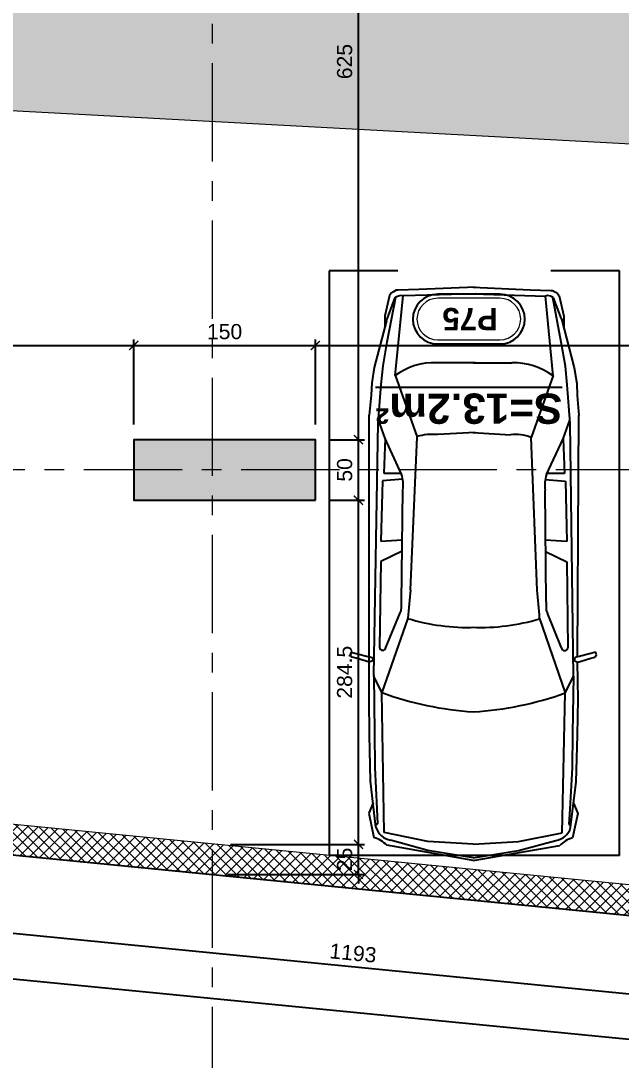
# Model space of a CAD drawing. Header units: centimetres. Extents: x 54080 to 59633, y -55119 to -48218.
# Drawn here: x 56014 to 56510, y -54585 to -53726 of the extents above; entities that cross this region are included whole.
import ezdxf
from ezdxf.enums import TextEntityAlignment as Align

# ---------------------------------------------------------------- set-up
doc = ezdxf.new("R2010")
doc.units = ezdxf.units.CM
doc.header["$LTSCALE"] = 50
doc.header["$MEASUREMENT"] = 0
doc.linetypes.add('AXES', pattern=[2, 1.25, -0.25, 0.25, -0.25])
doc.linetypes.add('CONTINU', pattern=[0])
doc.layers.get('0').update_dxf_attribs({"color": 8})
for name, color, linetype in [('AXES', 10, 'AXES'), ('BETON COUPE', 3, 'CONTINU'), ('BETON TRAME', 252, 'Continuous'), ('BORD', 5, 'Continuous'), ('COTE 50ème', 1, 'Continuous'), ('FINI', 251, 'Continuous'), ('PILIER', 7, 'Continuous'), ('TEXTE', 7, 'Continuous')]:
    doc.layers.add(name, color=color, linetype=linetype)
for name, color, linetype, lineweight in [('BETON HACHURE', 253, 'Continuous', 13), ('EXISTANT COUPE', 251, 'Continuous', 40), ('MACONNERIE COUPE', 7, 'Continuous', 30)]:
    doc.layers.add(name, color=color, linetype=linetype, lineweight=lineweight)
doc.layers.add('New_2D Drafting - General_Pen_No__4', color=252, linetype='Continuous', lineweight=13, true_color=0x696969)
doc.styles.add('BRMNAMES', font='swisseb.ttf', dxfattribs={"height": 20})
doc.styles.add('RS_TEXT_1.50', font='arial.ttf', dxfattribs={"height": 12.5})
doc.styles.add('RS_TXT_50', font='arial.ttf', dxfattribs={"height": 12.5})
doc.dimstyles.new('RS_50CM_LINEAIRE', dxfattribs={"dimscale": 5, "dimtxt": 12.5, "dimasz": 1.5, "dimexe": 1, "dimexo": 2.5, "dimgap": 1, "dimtad": 1, "dimdec": 1, "dimrnd": 0.5, "dimdsep": 46, "dimtxsty": 'RS_TXT_50', "dimblk1": 'ARCHTICK', "dimblk2": 'ARCHTICK', "dimsah": 1, "dimcen": 2.5, "dimdle": 1, "dimclrt": 4, "dimadec": 0, "dimazin": 2, "dimtfac": 1, "dimtdec": 1, "dimtix": 1, "dimtmove": 2, "dimatfit": 3, "dimfxl": 1, "dimtolj": 1, "dimtzin": 0, "dimarcsym": 0})

# ---------------------------------------------------------------- blocks, each defined once
blk = doc.blocks.new('A$C99aa3423')
at = {"layer": 'AXES', "lineweight": 5, "ltscale": 1.3}
for p, q in [((-30, -4150), (-30, -1058.41)), ((3195, -3235), (-1985, -3235))]:
    blk.add_line(p, q, dxfattribs=at)
blk = doc.blocks.new('_ArchTick')
at = {"color": 0, "linetype": 'ByBlock', "const_width": 0.15}
blk.add_lwpolyline([(-0.5, -0.5), (0.5, 0.5)], dxfattribs=at)
blk = doc.blocks.new('*D912')
at = {"layer": 'COTE 50ème', "color": 0, "lineweight": -2, "ltscale": 0.5, "transparency": 16777216}
for p, q in [((56293.27, -54406.79), (56293.27, -54399.29)), ((56187.61, -54406.79), (56298.27, -54406.79)), ((56293.27, -54431.67), (56293.27, -54406.79)), ((56185.17, -54431.67), (56298.27, -54431.67)), ((56293.27, -54431.67), (56293.27, -54439.17))]:
    blk.add_line(p, q, dxfattribs=at)
at = {"layer": 'Defpoints', "color": 0, "ltscale": 0.5, "transparency": 16777216}
for p in [(56175.11, -54406.79), (56293.27, -54406.79), (56172.67, -54431.67)]:
    blk.add_point(p, dxfattribs=at)
at = {"layer": 'COTE 50ème', "color": 0, "lineweight": -2, "ltscale": 0.5, "transparency": 16777216, "xscale": 7.5, "yscale": 7.5, "zscale": 7.5}
for p, rotation in [((56293.27, -54406.79), 270), ((56293.27, -54431.67), 90)]:
    blk.add_blockref('_ArchTick', p, dxfattribs=dict(at, rotation=rotation))
at = {"layer": 'COTE 50ème', "color": 4, "ltscale": 0.5, "transparency": 16777216, "insert": (56281.88, -54419.23), "char_height": 12.5, "attachment_point": 5, "rotation": 90, "style": 'RS_TXT_50'}
blk.add_mtext('\\A1;25', dxfattribs=at)
blk = doc.blocks.new('*D913')
at = {"layer": 'COTE 50ème', "color": 0, "lineweight": -2, "ltscale": 0.5, "transparency": 16777216}
for p, q in [((56293.27, -54411.79), (56293.27, -54117.36)), ((56270.17, -54122.36), (56298.27, -54122.36)), ((56187.61, -54406.79), (56298.27, -54406.79))]:
    blk.add_line(p, q, dxfattribs=at)
at = {"layer": 'Defpoints', "color": 0, "ltscale": 0.5, "transparency": 16777216}
for p in [(56257.67, -54122.36), (56293.27, -54122.36), (56175.11, -54406.79)]:
    blk.add_point(p, dxfattribs=at)
at = {"layer": 'COTE 50ème', "color": 0, "lineweight": -2, "ltscale": 0.5, "transparency": 16777216, "xscale": 7.5, "yscale": 7.5, "zscale": 7.5}
for p, rotation in [((56293.27, -54122.36), 90), ((56293.27, -54406.79), 270)]:
    blk.add_blockref('_ArchTick', p, dxfattribs=dict(at, rotation=rotation))
at = {"layer": 'COTE 50ème', "color": 4, "ltscale": 0.5, "transparency": 16777216, "insert": (56281.88, -54264.57), "char_height": 12.5, "attachment_point": 5, "rotation": 90, "style": 'RS_TXT_50'}
blk.add_mtext('\\A1;284.5', dxfattribs=at)
blk = doc.blocks.new('*D914')
at = {"layer": 'COTE 50ème', "color": 0, "lineweight": -2, "ltscale": 0.5, "transparency": 16777216}
for p, q in [((56293.27, -54127.36), (56293.27, -54067.36)), ((56270.17, -54072.36), (56298.27, -54072.36)), ((56270.17, -54122.36), (56298.27, -54122.36))]:
    blk.add_line(p, q, dxfattribs=at)
at = {"layer": 'Defpoints', "color": 0, "ltscale": 0.5, "transparency": 16777216}
for p in [(56257.67, -54072.36), (56293.27, -54072.36), (56257.67, -54122.36)]:
    blk.add_point(p, dxfattribs=at)
at = {"layer": 'COTE 50ème', "color": 0, "lineweight": -2, "ltscale": 0.5, "transparency": 16777216, "xscale": 7.5, "yscale": 7.5, "zscale": 7.5}
for p, rotation in [((56293.27, -54072.36), 90), ((56293.27, -54122.36), 270)]:
    blk.add_blockref('_ArchTick', p, dxfattribs=dict(at, rotation=rotation))
at = {"layer": 'COTE 50ème', "color": 4, "ltscale": 0.5, "transparency": 16777216, "insert": (56281.88, -54097.36), "char_height": 12.5, "attachment_point": 5, "rotation": 90, "style": 'RS_TXT_50'}
blk.add_mtext('\\A1;50', dxfattribs=at)
blk = doc.blocks.new('*D915')
at = {"layer": 'COTE 50ème', "color": 0, "lineweight": -2, "ltscale": 0.5, "transparency": 16777216}
for p, q in [((56270.17, -53447.36), (56298.27, -53447.36)), ((56293.27, -54077.36), (56293.27, -53442.36)), ((56270.17, -54072.36), (56298.27, -54072.36))]:
    blk.add_line(p, q, dxfattribs=at)
at = {"layer": 'Defpoints', "color": 0, "ltscale": 0.5, "transparency": 16777216}
for p in [(56257.67, -53447.36), (56293.27, -53447.36), (56257.67, -54072.36)]:
    blk.add_point(p, dxfattribs=at)
at = {"layer": 'COTE 50ème', "color": 0, "lineweight": -2, "ltscale": 0.5, "transparency": 16777216, "xscale": 7.5, "yscale": 7.5, "zscale": 7.5}
for p, rotation in [((56293.27, -53447.36), 90), ((56293.27, -54072.36), 270)]:
    blk.add_blockref('_ArchTick', p, dxfattribs=dict(at, rotation=rotation))
at = {"layer": 'COTE 50ème', "color": 4, "ltscale": 0.5, "transparency": 16777216, "insert": (56281.88, -53759.86), "char_height": 12.5, "attachment_point": 5, "rotation": 90, "style": 'RS_TXT_50'}
blk.add_mtext('\\A1;625', dxfattribs=at)
blk = doc.blocks.new('*D1097')
at = {"layer": 'COTE 50ème', "color": 0, "lineweight": -2, "ltscale": 0.5, "transparency": 16777216}
for p, q in [((55702.67, -54004.86), (55702.67, -53989.51)), ((56107.67, -54059.86), (56107.67, -53989.51)), ((55697.67, -53994.51), (56112.67, -53994.51))]:
    blk.add_line(p, q, dxfattribs=at)
at = {"layer": 'Defpoints', "color": 0, "ltscale": 0.5, "transparency": 16777216}
for p in [(56107.67, -53994.51), (55702.67, -54017.36), (56107.67, -54072.36)]:
    blk.add_point(p, dxfattribs=at)
at = {"layer": 'COTE 50ème', "color": 0, "lineweight": -2, "ltscale": 0.5, "transparency": 16777216, "xscale": 7.5, "yscale": 7.5, "zscale": 7.5, "rotation": 180}
blk.add_blockref('_ArchTick', (55702.67, -53994.51), dxfattribs=at)
at = {"layer": 'COTE 50ème', "color": 0, "lineweight": -2, "ltscale": 0.5, "transparency": 16777216, "xscale": 7.5, "yscale": 7.5, "zscale": 7.5}
blk.add_blockref('_ArchTick', (56107.67, -53994.51), dxfattribs=at)
at = {"layer": 'COTE 50ème', "color": 4, "ltscale": 0.5, "transparency": 16777216, "insert": (55905.17, -53983.13), "char_height": 12.5, "attachment_point": 5, "style": 'RS_TXT_50'}
blk.add_mtext('\\A1;405', dxfattribs=at)
blk = doc.blocks.new('*D1098')
at = {"layer": 'COTE 50ème', "color": 0, "lineweight": -2, "ltscale": 0.5, "transparency": 16777216}
for p, q in [((56107.67, -54059.86), (56107.67, -53989.51)), ((56257.67, -54059.86), (56257.67, -53989.51)), ((56102.67, -53994.51), (56262.67, -53994.51))]:
    blk.add_line(p, q, dxfattribs=at)
at = {"layer": 'Defpoints', "color": 0, "ltscale": 0.5, "transparency": 16777216}
for p in [(56257.67, -53994.51), (56107.67, -54072.36), (56257.67, -54072.36)]:
    blk.add_point(p, dxfattribs=at)
at = {"layer": 'COTE 50ème', "color": 0, "lineweight": -2, "ltscale": 0.5, "transparency": 16777216, "xscale": 7.5, "yscale": 7.5, "zscale": 7.5, "rotation": 180}
blk.add_blockref('_ArchTick', (56107.67, -53994.51), dxfattribs=at)
at = {"layer": 'COTE 50ème', "color": 0, "lineweight": -2, "ltscale": 0.5, "transparency": 16777216, "xscale": 7.5, "yscale": 7.5, "zscale": 7.5}
blk.add_blockref('_ArchTick', (56257.67, -53994.51), dxfattribs=at)
at = {"layer": 'COTE 50ème', "color": 4, "ltscale": 0.5, "transparency": 16777216, "insert": (56182.67, -53983.13), "char_height": 12.5, "attachment_point": 5, "style": 'RS_TXT_50'}
blk.add_mtext('\\A1;150', dxfattribs=at)
blk = doc.blocks.new('*D1099')
at = {"layer": 'COTE 50ème', "color": 0, "lineweight": -2, "ltscale": 0.5, "transparency": 16777216}
for p, q in [((56257.67, -54059.86), (56257.67, -53989.51)), ((56827.67, -54059.86), (56827.67, -53989.51)), ((56252.67, -53994.51), (56832.67, -53994.51))]:
    blk.add_line(p, q, dxfattribs=at)
at = {"layer": 'Defpoints', "color": 0, "ltscale": 0.5, "transparency": 16777216}
for p in [(56827.67, -53994.51), (56257.67, -54072.36), (56827.67, -54072.36)]:
    blk.add_point(p, dxfattribs=at)
at = {"layer": 'COTE 50ème', "color": 0, "lineweight": -2, "ltscale": 0.5, "transparency": 16777216, "xscale": 7.5, "yscale": 7.5, "zscale": 7.5, "rotation": 180}
blk.add_blockref('_ArchTick', (56257.67, -53994.51), dxfattribs=at)
at = {"layer": 'COTE 50ème', "color": 0, "lineweight": -2, "ltscale": 0.5, "transparency": 16777216, "xscale": 7.5, "yscale": 7.5, "zscale": 7.5}
blk.add_blockref('_ArchTick', (56827.67, -53994.51), dxfattribs=at)
at = {"layer": 'COTE 50ème', "color": 4, "ltscale": 0.5, "transparency": 16777216, "insert": (56542.67, -53983.13), "char_height": 12.5, "attachment_point": 5, "style": 'RS_TXT_50'}
blk.add_mtext('\\A1;570', dxfattribs=at)
blk = doc.blocks.new('*D1385')
at = {"layer": 'COTE 50ème', "color": 0, "lineweight": -2, "ltscale": 0.5, "transparency": 16777216}
for p, q in [((55701.45, -54372.83), (55693.41, -54454.65)), ((56886.38, -54566.78), (55688.93, -54449.19)), ((56888.95, -54489.45), (56880.91, -54571.27))]:
    blk.add_line(p, q, dxfattribs=at)
at = {"layer": 'Defpoints', "color": 0, "ltscale": 0.5, "transparency": 16777216}
for p in [(55702.67, -54360.39), (55693.9, -54449.68), (56890.17, -54477.01)]:
    blk.add_point(p, dxfattribs=at)
at = {"layer": 'COTE 50ème', "color": 0, "lineweight": -2, "ltscale": 0.5, "transparency": 16777216, "xscale": 7.5, "yscale": 7.5, "zscale": 7.5}
for p, rotation in [((55693.9, -54449.68), 174.3913441653871), ((56881.4, -54566.29), 354.3913441653871)]:
    blk.add_blockref('_ArchTick', p, dxfattribs=dict(at, rotation=rotation))
at = {"layer": 'COTE 50ème', "color": 4, "ltscale": 0.5, "transparency": 16777216, "insert": (56288.77, -54496.65), "char_height": 12.5, "attachment_point": 5, "rotation": 354.39134, "style": 'RS_TXT_50'}
blk.add_mtext('\\A1;1193', dxfattribs=at)
blk = doc.blocks.new('*D1391')
at = {"layer": 'COTE 50ème', "color": 0, "lineweight": -2, "ltscale": 0.5, "transparency": 16777216}
for p, q in [((54463.32, -54276.36), (54454.07, -54370.55)), ((59272.58, -54838.72), (54449.58, -54365.08)), ((59276.37, -54749.02), (59267.12, -54843.21))]:
    blk.add_line(p, q, dxfattribs=at)
at = {"layer": 'Defpoints', "color": 0, "ltscale": 0.5, "transparency": 16777216}
for p in [(54464.54, -54263.92), (54454.56, -54365.57), (59277.59, -54736.58)]:
    blk.add_point(p, dxfattribs=at)
at = {"layer": 'COTE 50ème', "color": 0, "lineweight": -2, "ltscale": 0.5, "transparency": 16777216, "xscale": 7.5, "yscale": 7.5, "zscale": 7.5}
for p, rotation in [((54454.56, -54365.57), 174.3913441652517), ((59267.61, -54838.23), 354.3913441652516)]:
    blk.add_blockref('_ArchTick', p, dxfattribs=dict(at, rotation=rotation))
at = {"layer": 'COTE 50ème', "color": 4, "ltscale": 0.5, "transparency": 16777216, "insert": (56862.19, -54590.57), "char_height": 12.5, "attachment_point": 5, "rotation": 354.39134, "style": 'RS_TXT_50'}
blk.add_mtext('\\A1;4836', dxfattribs=at)
blk = doc.blocks.new('PILIER')
at = {"color": 252}
blk.add_lwpolyline([(1.563, 1.2), (-1.437, 1.2, 1), (-1.437, -1.2), (1.563, -1.2, 1), (1.563, 1.2, -1)], format="xyb", dxfattribs=at)
at = {"color": 10, "lineweight": 20}
blk.add_lwpolyline([(1.563, 1), (-1.437, 1, 1), (-1.437, -1), (1.563, -1, 1)], format="xyb", close=True, dxfattribs=at)
at = {"color": 7, "style": 'BRMNAMES'}
blk.add_attdef('PILIER_TEXTE', text='', height=1.076, dxfattribs=at).set_placement((0, 0), align=Align.MIDDLE_CENTER)

msp = doc.modelspace()

# ---------------------------------------------------------------- hatches: boundary and pattern name
at = {"layer": 'BETON HACHURE', "transparency": 33554585}
h = msp.add_hatch(dxfattribs=at)
h.set_pattern_fill('ANSI37', color=256, scale=50, angle=270, style=0)
h.set_pattern_definition([(315, (861.459, 19655.393), (4.4194174, 4.4194174), []), (45, (861.459, 19655.393), (-4.4194174, 4.4194174), [])])
h.paths.add_polyline_path([(56357.67, -51847.22), (56382.67, -51847.22), (56382.67, -52172.22), (56357.67, -52172.22)], flags=0)
h.paths.add_polyline_path([(56357.67, -51847.22), (56382.67, -51847.22), (56382.67, -52172.22), (56357.67, -52172.22)], flags=0)
h.paths.add_polyline_path([(58537.67, -51987.36), (58537.67, -52037.36), (58617.67, -52037.36), (58617.67, -51987.36)], flags=0)
h.paths.add_polyline_path([(58157.67, -51987.36), (58157.67, -52037.36), (58237.67, -52037.36), (58237.67, -51987.36)], flags=0)
edge = h.paths.add_edge_path(flags=0)
edge.add_arc((58197.67, -50672.36), 40, 0, 360)
edge = h.paths.add_edge_path(flags=0)
edge.add_arc((58197.67, -49997.36), 40, 0, 360)
edge = h.paths.add_edge_path(flags=0)
edge.add_arc((58197.67, -51272.36), 40, 0, 360)
h.paths.add_polyline_path([(59277.67, -49527.22), (54853.83, -49527.22), (54464.54, -54263.92), (59277.59, -54736.58), (59277.67, -54713.51)])
edge = h.paths.add_edge_path(flags=0)
edge.add_arc((58197.67, -51272.36), 40, 0, 360)
h.paths.add_polyline_path([(56982.67, -49552.22), (56982.67, -49972.36), (57007.67, -49972.36), (57007.67, -49552.22), (58577.68, -49552.22), (58577.67, -50022.36), (58617.67, -50022.36), (58617.67, -49552.22), (59247.67, -49552.22), (59247.67, -51282.36), (58617.67, -51282.36), (58617.67, -50647.36), (58577.67, -50647.36), (58577.67, -51312.36), (59247.67, -51312.36), (59247.67, -52057.36), (58577.67, -52057.36), (58577.67, -53447.36), (58617.67, -53447.36), (58617.67, -52087.36), (59247.67, -52087.36), (59247.67, -54709.01), (58245.17, -54610.07), (58245.17, -54122.36), (58220.17, -54122.36), (58220.17, -54607.62), (56915.17, -54479.46), (56915.17, -54122.36), (56890.17, -54122.36), (56890.17, -54477.01), (55702.67, -54360.39), (55702.67, -54122.36), (55652.67, -54122.36), (55652.67, -54355.48), (54491.47, -54241.45), (54666.86, -52107.36), (54872.67, -52107.36), (54872.67, -52057.36), (54670.97, -52057.36), (54672.82, -52037.36), (54872.67, -52037.36), (54872.67, -51987.36), (54676.72, -51987.36), (54733.43, -51297.36), (54872.67, -51297.36), (54872.67, -51247.36), (54737.54, -51247.36), (54782.74, -50697.36), (54872.67, -50697.36), (54872.67, -50647.36), (54786.85, -50647.36), (54876.86, -49552.22), (55655.17, -49552.22), (55655.17, -49972.36), (55680.17, -49972.36), (55680.17, -49552.22)], flags=16)
h.paths.add_polyline_path([(58157.67, -51232.36), (58157.67, -51312.36), (58237.67, -51312.36), (58237.67, -51232.36)], flags=0)
at = {"layer": 'BETON TRAME', "transparency": 33554559}
h = msp.add_hatch(color=256, dxfattribs=at)
h.dxf.hatch_style = 1
h.paths.add_polyline_path([(57437.67, -52797.36), (57472.67, -52797.36), (57472.67, -53447.36), (57437.67, -53447.36), (57437.67, -53272.36), (56977.67, -53272.36), (56977.67, -53447.36), (56942.67, -53447.36), (56942.67, -52797.36), (56977.67, -52797.36), (56977.67, -53232.36), (57187.67, -53232.36), (57187.67, -52902.36), (57227.67, -52902.36), (57227.67, -53232.36), (57437.67, -53232.36)])
h.paths.add_polyline_path([(58307.67, -54122.36), (58307.67, -54072.36), (58157.67, -54072.36), (58157.67, -54122.36)])
h.paths.add_polyline_path([(57587.67, -54122.36), (57587.67, -54072.36), (57437.67, -54072.36), (57437.67, -54122.36)])
h.paths.add_polyline_path([(56977.67, -54122.36), (56977.67, -54072.36), (56827.67, -54072.36), (56827.67, -54122.36)])
h.paths.add_polyline_path([(56257.67, -54122.36), (56257.67, -54072.36), (56107.67, -54072.36), (56107.67, -54122.36)])
h.paths.add_polyline_path([(56257.67, -53447.36), (56257.67, -53397.36), (56107.67, -53397.36), (56107.67, -53447.36)])
h.paths.add_polyline_path([(58307.67, -53447.36), (58307.67, -53397.36), (58157.67, -53397.36), (58157.67, -53447.36)])
h.paths.add_polyline_path([(58307.67, -52847.36), (58307.67, -52797.36), (58157.67, -52797.36), (58157.67, -52847.36)])
h.paths.add_polyline_path([(56257.67, -52847.36), (56257.67, -52797.36), (56107.67, -52797.36), (56107.67, -52847.36)])
h.paths.add_polyline_path([(56257.67, -52107.36), (56257.67, -52057.36), (56107.67, -52057.36), (56107.67, -52107.36)])
h.paths.add_polyline_path([(58157.67, -52057.36), (58157.67, -52107.36), (58307.67, -52107.36), (58307.67, -52057.36)])
h.paths.add_polyline_path([(57492.67, -52107.36), (57492.67, -52057.36), (57367.67, -52057.36), (57367.67, -52107.36)])
h.paths.add_polyline_path([(57047.67, -52107.36), (57047.67, -52057.36), (56922.67, -52057.36), (56922.67, -52107.36)])
h.paths.add_polyline_path([(57072.67, -52057.36), (57047.67, -52057.36), (57047.67, -52562.36), (57072.67, -52562.36)])
h.paths.add_polyline_path([(57367.67, -52057.36), (57342.67, -52057.36), (57342.67, -52562.36), (57367.67, -52562.36)])
at = {"layer": 'New_2D Drafting - General_Pen_No__4', "linetype": 'Continuous', "lineweight": 0, "true_color": 0xc7c8ca, "transparency": 33554546}
h = msp.add_hatch(color=9, dxfattribs=at)
edge = h.paths.add_edge_path()
edge.add_line((59247.67, -53474.77), (59247.67, -52087.36))
edge.add_line((59247.67, -52087.36), (58657.67, -52087.36))
edge.add_line((58657.67, -52087.36), (58657.67, -53253.16))
edge.add_arc((58307.67, -53253.16), 350, -93.08046, 0, ccw=False)
edge.add_line((58288.86, -53602.65), (58283.86, -53602.39))
edge.add_arc((58302.67, -53252.89), 350, 180, 266.91954, ccw=False)
edge.add_line((57952.67, -53252.89), (57952.67, -50634.86))
edge.add_arc((57492.67, -50634.86), 460, 0, 90)
edge.add_line((57492.67, -50174.86), (55707.67, -50174.86))
edge.add_arc((55707.67, -50634.86), 460, 90, 180)
edge.add_line((55247.67, -50634.86), (55247.67, -53323.54))
edge.add_arc((55707.67, -53323.54), 460, 180, 266.91954)
edge.add_line((55682.95, -53782.88), (57784.07, -53895.95))
edge.add_line((57784.07, -53895.95), (58492.95, -53934.1))
edge.add_arc((58611.23, -53278.74), 665.95, 259.76948, 342.88134)
edge = h.paths.add_edge_path(flags=16)
edge.add_line((57263.86, -53547.49), (55898.86, -53474.03))
edge.add_arc((55917.67, -53124.54), 350, 180, 266.91954, ccw=False)
edge.add_line((55567.67, -53124.54), (55567.67, -50844.86))
edge.add_arc((55917.67, -50844.86), 350, 90, 180, ccw=False)
edge.add_line((55917.67, -50494.86), (57282.67, -50494.86))
edge.add_arc((57282.67, -50844.86), 350, 0, 90, ccw=False)
edge.add_line((57632.67, -50844.86), (57632.67, -53198))
edge.add_arc((57282.67, -53198), 350, -93.08046, 0, ccw=False)

# ---------------------------------------------------------------- linework, layer by layer
at = {"layer": 'BETON COUPE', "lineweight": 5}
msp.add_lwpolyline([(59277.67, -49527.22), (54853.83, -49527.22), (54464.54, -54263.92), (59277.59, -54736.58), (59277.67, -54713.51)], close=True, dxfattribs=at)
msp.add_lwpolyline([(56890.17, -54477.01), (55702.67, -54360.39), (55702.67, -54122.36), (55652.67, -54122.36), (55652.67, -54355.48), (54491.47, -54241.45), (54666.86, -52107.36), (54872.67, -52107.36), (54872.67, -52057.36), (54670.97, -52057.36), (54672.62, -52037.35), (54872.67, -52037.36), (54872.67, -51987.36), (54676.72, -51987.36), (54733.43, -51297.36), (54872.67, -51297.36), (54872.67, -51247.36)], dxfattribs=at)
at = {"layer": 'BETON COUPE'}
msp.add_lwpolyline([(56257.67, -54122.36), (56257.67, -54072.36), (56107.67, -54072.36), (56107.67, -54122.36)], close=True, dxfattribs=at)
at = {"layer": 'BORD'}
msp.add_lwpolyline([(59277.67, -54713.51), (59277.67, -49527.22), (54853.83, -49527.22), (54464.54, -54263.92), (59277.59, -54736.58)], close=True, dxfattribs=at)
at = {"layer": 'EXISTANT COUPE', "lineweight": 5}
msp.add_lwpolyline([(59247.67, -53474.77), (59247.67, -52087.36), (58657.67, -52087.36), (58657.67, -53253.16, -0.43005), (58288.86, -53602.65), (58283.86, -53602.39, -0.398553), (57952.67, -53252.89), (57952.67, -50634.86, 0.414214), (57492.67, -50174.86), (55707.67, -50174.86, 0.414214), (55247.67, -50634.86), (55247.67, -53323.54, 0.398553), (55682.95, -53782.88), (57784.07, -53895.95), (58492.95, -53934.1, 0.379424), (59247.67, -53474.77)], format="xyb", close=True, dxfattribs=at)
at = {"layer": 'FINI'}
for p, q in [((56325.89, -53932.85), (56269.05, -53932.85)), ((56269.05, -53932.85), (56269.05, -54416.01)), ((56509.05, -53932.85), (56452.21, -53932.85)), ((56509.05, -54416.01), (56509.05, -53932.85)), ((56390.03, -53946.44), (56343.06, -53948.26)), ((56388.07, -53946.43), (56435.03, -53948.45)), ((56318.97, -53953.08), (56315.04, -53970.04)), ((56316.45, -53974.14), (56323.56, -53954.86)), ((56317.1, -53991.51), (56324.08, -53954.5)), ((56320.32, -53951.24), (56318.97, -53953.08)), ((56322.14, -53950.3), (56320.32, -53951.24)), ((56324.41, -53948.91), (56322.14, -53950.3)), ((56323.56, -53954.86), (56324.92, -53953.93)), ((56323.61, -54019.31), (56330.32, -53953.54)), ((56325.78, -53948.89), (56324.41, -53948.91)), ((56324.92, -53953.93), (56326.29, -53953.46)), ((56343.06, -53948.26), (56325.78, -53948.89)), ((56326.29, -53953.46), (56328.57, -53952.98)), ((56328.57, -53952.98), (56330.32, -53953.54)), ((56390.02, -53951.73), (56330.32, -53953.54)), ((56388.06, -53951.73), (56447.75, -53953.78)), ((56435.03, -53948.45), (56452.31, -53949.15)), ((56449.5, -53953.23), (56447.75, -53953.78)), ((56454.19, -54019.58), (56447.75, -53953.78)), ((56451.78, -53953.72), (56449.5, -53953.23)), ((56453.15, -53954.2), (56451.78, -53953.72)), ((56452.31, -53949.15), (56453.68, -53949.17)), ((56454.5, -53955.13), (56453.15, -53954.2)), ((56453.68, -53949.17), (56455.94, -53950.58)), ((56460.81, -53991.81), (56453.98, -53954.77)), ((56461.1, -53972.61), (56454.5, -53955.13)), ((56455.94, -53950.58), (56457.76, -53951.52)), ((56457.76, -53951.52), (56459.1, -53953.37)), ((56459.1, -53953.37), (56462.96, -53970.35)), ((56315.04, -53970.04), (56315.14, -53979.17)), ((56461.1, -53972.61), (56471.47, -54013)), ((56462.96, -53970.35), (56462.83, -53979.34)), ((56316.45, -53974.14), (56306.35, -54012.66)), ((56313.65, -54011.21), (56317.1, -53991.51)), ((56464.17, -54011.52), (56460.81, -53991.81)), ((56306.35, -54012.66), (56304.21, -54025.49)), ((56311.99, -54026.77), (56313.65, -54011.21)), ((56389.9, -54008.82), (56357.79, -54008.76)), ((56387.94, -54008.82), (56420.05, -54008.88)), ((56465.77, -54027.09), (56464.17, -54011.52)), ((56471.47, -54013), (56473.56, -54025.84)), ((56323.62, -54019.17), (56341.75, -54070.25)), ((56454.18, -54019.44), (56435.84, -54070.44)), ((56304.21, -54025.49), (56303.86, -54035.55)), ((56309.59, -54058.35), (56311.99, -54026.77)), ((56468.04, -54058.68), (56465.77, -54027.09)), ((56473.56, -54025.84), (56473.87, -54035.9)), ((56303.86, -54035.55), (56302.21, -54052.03)), ((56473.87, -54035.9), (56475.45, -54052.39)), ((56302.01, -54286.6), (56302.21, -54052.03)), ((56305.92, -54267.35), (56309.59, -54058.35)), ((56315.23, -54071.26), (56309.78, -54055.84)), ((56462.35, -54071.56), (56467.86, -54056.17)), ((56470.85, -54267.69), (56468.04, -54058.68)), ((56474.3, -54251.28), (56475.45, -54052.39)), ((56389.8, -54066.34), (56358.73, -54068.16)), ((56387.8, -54066.34), (56418.87, -54068.29)), ((56315.23, -54071.26), (56314.11, -54099.9)), ((56328.96, -54100.99), (56315.23, -54071.26)), ((56336.18, -54196.48), (56341.75, -54070.25)), ((56440.88, -54196.69), (56435.84, -54070.44)), ((56448.5, -54101.24), (56462.35, -54071.56)), ((56462.35, -54071.56), (56463.36, -54100.2)), ((56314.11, -54099.9), (56328.34, -54099.93)), ((56463.36, -54100.2), (56449, -54100.18)), ((56313.03, -54106.26), (56311.87, -54156.12)), ((56329.81, -54105.1), (56313.03, -54106.26)), ((56447.63, -54105.34), (56464.4, -54106.57)), ((56464.4, -54106.57), (56465.36, -54156.43)), ((56328.74, -54206.01), (56329.99, -54113.72)), ((56448.28, -54206.26), (56447.42, -54113.96)), ((56311.87, -54156.12), (56329.43, -54155.12)), ((56465.36, -54156.43), (56447.81, -54155.36)), ((56329.3, -54164.4), (56311.83, -54173.09)), ((56447.89, -54164.64), (56465.33, -54173.41)), ((56311.83, -54173.09), (56310.62, -54244.16)), ((56465.33, -54173.41), (56466.24, -54244.48)), ((56334.01, -54219.81), (56312.67, -54281.29)), ((56315.93, -54244.17), (56327.66, -54215.55)), ((56442.95, -54220.04), (56464.04, -54281.61)), ((56460.94, -54244.47), (56449.33, -54215.81)), ((56286.77, -54250.24), (56287.36, -54247.98)), ((56287.26, -54247.96), (56300.02, -54251.3)), ((56489.39, -54247.96), (56476.62, -54251.3)), ((56489.87, -54250.24), (56489.28, -54247.98)), ((56287.22, -54251.61), (56286.77, -54250.24)), ((56288.13, -54252.08), (56287.22, -54251.61)), ((56291.32, -54253.03), (56288.13, -54252.08)), ((56299.52, -54255.4), (56291.32, -54253.03)), ((56302.25, -54256.35), (56299.52, -54255.4)), ((56300.02, -54251.3), (56304.58, -54252.26)), ((56305.01, -54255.01), (56302.25, -54256.35)), ((56302.34, -54251.79), (56302.35, -54251.28)), ((56304.58, -54252.26), (56305.02, -54254.09)), ((56305.02, -54254.09), (56305.01, -54255.01)), ((56472.06, -54252.26), (56471.62, -54254.09)), ((56471.62, -54254.09), (56471.63, -54255.01)), ((56471.63, -54255.01), (56474.39, -54256.35)), ((56476.62, -54251.3), (56472.06, -54252.26)), ((56474.3, -54251.79), (56474.3, -54251.28)), ((56474.67, -54286.95), (56474.35, -54256.35)), ((56474.39, -54256.35), (56477.12, -54255.4)), ((56477.12, -54255.4), (56485.33, -54253.03)), ((56485.33, -54253.03), (56488.52, -54252.08)), ((56488.52, -54252.08), (56489.43, -54251.61)), ((56489.43, -54251.61), (56489.87, -54250.24)), ((56305.92, -54267.35), (56306.43, -54314.44)), ((56312.67, -54281.29), (56305.92, -54267.73)), ((56464.04, -54281.61), (56470.84, -54268.08)), ((56470.85, -54267.69), (56470.14, -54314.78)), ((56314.55, -54396.93), (56312.67, -54281.29)), ((56461.68, -54397.23), (56464.04, -54281.61)), ((56302.34, -54316.31), (56302.01, -54286.6)), ((56474.23, -54316.67), (56474.67, -54286.95)), ((56303.21, -54354.71), (56302.34, -54316.31)), ((56306.43, -54314.44), (56306.74, -54343.24)), ((56470.14, -54314.78), (56469.71, -54343.58)), ((56473.2, -54355.06), (56474.23, -54316.67)), ((56306.74, -54343.24), (56308.49, -54377.52)), ((56469.71, -54343.58), (56467.82, -54377.85)), ((56307.74, -54392.61), (56303.21, -54354.71)), ((56468.51, -54392.95), (56473.2, -54355.06)), ((56305.32, -54372.38), (56301.86, -54380.99)), ((56471.01, -54372.72), (56474.44, -54381.35)), ((56301.86, -54380.99), (56306.06, -54401.15)), ((56308.49, -54377.52), (56309.08, -54389.86)), ((56467.82, -54377.85), (56467.18, -54390.18)), ((56474.44, -54381.35), (56470.16, -54401.49)), ((56309.08, -54389.86), (56307.51, -54390.67)), ((56467.18, -54390.18), (56468.75, -54391)), ((56350.6, -54404.43), (56314.55, -54396.93)), ((56425.6, -54404.58), (56461.68, -54397.23)), ((56388.07, -54420.11), (56316.65, -54407.54)), ((56350.59, -54411.85), (56319.84, -54403.3)), ((56388.1, -54406.53), (56350.6, -54404.43)), ((56388.07, -54420.11), (56459.54, -54407.84)), ((56388.1, -54406.53), (56425.6, -54404.58)), ((56425.58, -54412.01), (56456.36, -54403.59)), ((56509.05, -54416.01), (56269.05, -54416.01)), ((56388.07, -54418.01), (56350.59, -54411.85)), ((56388.07, -54418.01), (56425.58, -54412.01))]:
    msp.add_line(p, q, dxfattribs=at)
for centre, major_axis, ratio, start_param, end_param in [((56355.71, -54062.08), (-0.57, 53.36), 1, -0.04965, 0.632628), ((56421.91, -54062.22), (-0.48, 53.36), 1, -0.656582, 0.025696), ((56354.38, -54112.09), (-0.78, -44.14), 1, 3.06056, 3.452838), ((56423.03, -54112.23), (-1.25, -44.24), 0.85675, 2.830193, 3.284587), ((56295.28, -54110.13), (-0.83, 34.89), 1, 4.585523, 4.953624), ((56482.14, -54110.52), (-0.82, -34.89), 1, 4.466762, 4.834863), ((57424.39, -54309.45), (-1069.03, 232.64), 1, 0.110836, 0.132256), ((55352.21, -54305.16), (-48.28, 1092.99), 1, -1.537057, -1.515637), ((56316.97, -54209.77), (-10.66, 5.81), 1, 3.144817, 3.358791), ((56248.62, -54208.5), (-0.77, -80.15), 0.999999, 1.522288, 1.611465), ((56528.39, -54209.07), (-2.06, -80.13), 1, 4.702988, 4.792166), ((56460.03, -54210.07), (-1.35, 12.07), 1, 1.736829, 1.950804), ((56383.57, -54057.74), (-1.6, -169.78), 1, -0.287391, 0.04404), ((56394.06, -54057.76), (-0.75, -169.79), 1, -0.03434, 0.297091), ((56313.28, -54243.64), (-0.88, 2.56), 1, 1.435807, 4.182632), ((56463.59, -54243.95), (-0.88, 2.56), 1, 1.435807, 4.182632), ((56396.51, -54094.76), (-230.33, 30.21), 0.871542, 1.314587, 1.649297), ((56380.98, -54094.73), (-230.45, -29.26), 0.871538, 1.492296, 1.827005), ((56322.11, -54388.54), (-0.38, -14.94), 1, -1.269219, -0.12741), ((56454.15, -54388.81), (-0.38, 14.94), 1, 3.264527, 4.406336), ((56300.03, -54423.14), (-0.28, -22.79), 1, 2.33652, 2.886122), ((56476.1, -54423.5), (-2.55, 22.65), 1, 0.151456, 0.701058)]:
    msp.add_ellipse(centre, major_axis=major_axis, ratio=ratio, start_param=start_param, end_param=end_param, dxfattribs=at)

# ---------------------------------------------------------------- block references
at = {"layer": 'MACONNERIE COUPE', "lineweight": 5, "ltscale": 0.5}
msp.add_blockref('A$C99aa3423', (56202.67, -50862.36), dxfattribs=at)
at = {"layer": 'PILIER', "xscale": 17.145, "yscale": 17.145, "zscale": 17.145, "rotation": 180}
msp.add_blockref('PILIER', (56385.55, -53972.68), dxfattribs=at).add_auto_attribs({'PILIER_TEXTE': 'P75'})

# ---------------------------------------------------------------- texts
at = {"layer": 'TEXTE', "insert": (56384.46, -54046.54), "char_height": 25, "width": 958.4363, "attachment_point": 5, "rotation": 180, "style": 'RS_TEXT_1.50'}
msp.add_mtext('{\\fArial|b1|i0|c0|p34;\\LS=13.2m²}', dxfattribs=at)

# ---------------------------------------------------------------- dimensions: what is measured, and where the dimension line sits
at = {"layer": 'COTE 50ème', "ltscale": 0.5}
for base, p1, p2, angle, picture, middle in [((56293.27, -53447.36), (56257.67, -54072.36), (56257.67, -53447.36), 90, '*D915', (56281.88, -53759.86)), ((56293.27, -54072.36), (56257.67, -54122.36), (56257.67, -54072.36), 90, '*D914', (56281.88, -54097.36)), ((56293.27, -54122.36), (56175.11, -54406.79), (56257.67, -54122.36), 90, '*D913', (56281.88, -54264.57)), ((55693.9, -54449.68), (56890.17, -54477.01), (55702.67, -54360.39), 354.39134, '*D1385', (56288.77, -54496.65)), ((56293.27, -54406.79), (56172.67, -54431.67), (56175.11, -54406.79), 90, '*D912', (56281.88, -54419.23))]:
    dim = msp.add_linear_dim(base=base, p1=p1, p2=p2, angle=angle, dimstyle='RS_50CM_LINEAIRE', dxfattribs=at)
    dim.commit()
    dim.dimension.update_dxf_attribs({"geometry": picture, "text_midpoint": middle})
for base, p1, p2, picture, middle in [((56107.67, -53994.51), (55702.67, -54017.36), (56107.67, -54072.36), '*D1097', (55905.17, -53983.13)), ((56257.67, -53994.51), (56107.67, -54072.36), (56257.67, -54072.36), '*D1098', (56182.67, -53983.13)), ((56827.67, -53994.51), (56257.67, -54072.36), (56827.67, -54072.36), '*D1099', (56542.67, -53983.13))]:
    dim = msp.add_linear_dim(base=base, p1=p1, p2=p2, dimstyle='RS_50CM_LINEAIRE', dxfattribs=at)
    dim.commit()
    dim.dimension.update_dxf_attribs({"geometry": picture, "text_midpoint": middle})
dim = msp.add_aligned_dim(p1=(59277.59, -54736.58), p2=(54464.54, -54263.92), distance=102.14, dimstyle='RS_50CM_LINEAIRE', dxfattribs=at)
dim.commit()
dim.dimension.update_dxf_attribs({"geometry": '*D1391', "text_midpoint": (56862.19, -54590.57)})

doc.saveas('drawing.dxf')
